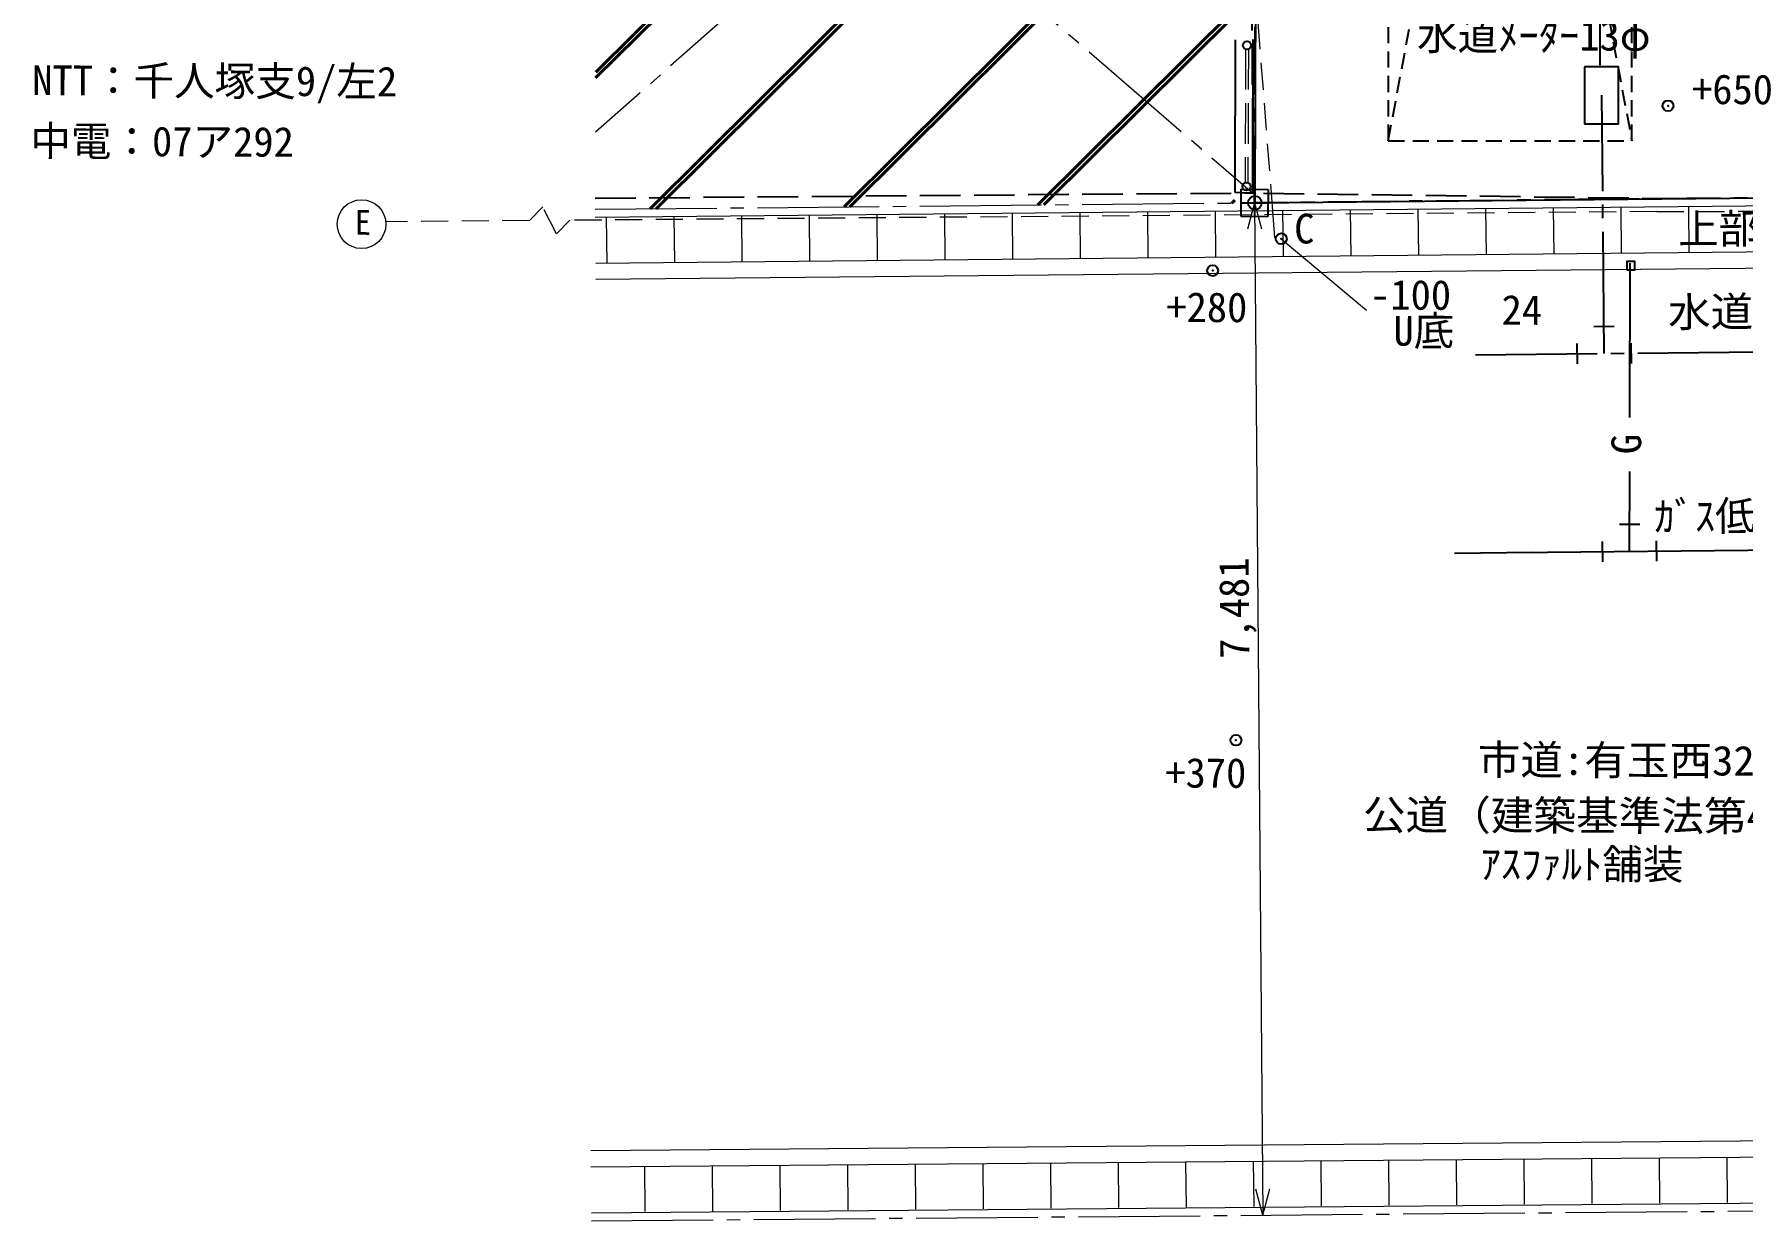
# Model space of a CAD drawing. Units: millimetres at full size, sheet at 1:150, with parts at 1:100. Extents: x -163003 to 39665, y -31756 to 660749.
# Drawn here: x -84161 to -65217, y -31756 to -18602 of the extents above; entities that cross this region are included whole.
import ezdxf
from ezdxf.enums import TextEntityAlignment as Align

# ---------------------------------------------------------------- set-up
doc = ezdxf.new("R2010")
doc.units = ezdxf.units.MM
doc.header["$LTSCALE"] = 150
doc.header["$PDMODE"] = 32
doc.header["$PDSIZE"] = 120
for name, pattern in [('CHAIN1', [8, 5, -1, 1, -1]), ('CHAIN2', [12, 9, -1, 1, -1]), ('DASHED1', [1.8, 1.2, -0.6]), ('DASHED2', [3, 2, -1]), ('DASHED3', [4, 3, -1])]:
    doc.linetypes.add(name, pattern=pattern)
for name, color, linetype, lineweight in [('1-2_建物', 6, 'Continuous', 25), ('2-0_補助線', 4, 'Continuous', 9), ('2-3', 7, 'DASHED1', 25), ('2-4', 134, 'Continuous', 25), ('7-7', 7, 'Continuous', 25), ('8-0', 4, 'Continuous', 9), ('8-2', 7, 'Continuous', 25), ('8-6', 4, 'Continuous', 9), ('8-8', 7, 'Continuous', 25), ('8-E', 3, 'Continuous', 40), ('9-0', 7, 'CHAIN2', 9), ('9-8', 4, 'Continuous', 9), ('B-0_補助線', 7, 'CHAIN2', 25)]:
    doc.layers.add(name, color=color, linetype=linetype, lineweight=lineweight)
doc.styles.add('ＭＳ ゴシック', font='')
doc.styles.get('ＭＳ ゴシック').set_extended_font_data('MS Gothic')

msp = doc.modelspace()

# ---------------------------------------------------------------- linework, layer by layer
at = {"layer": '1-2_建物'}
msp.add_lwpolyline([(-60383.5, 2057.3), (-70557.9, 2055), (-70626.7, -20471.1), (-51067.9, -20279.2)], dxfattribs=at)
msp.add_circle((-70626.7, -20471.1), 75, dxfattribs=at)
at = {"layer": '2-0_補助線', "color": 6, "linetype": 'CHAIN1', "lineweight": 25}
for p, q in [((-70631.8, -20471.1), (-70548.7, 2093.5)), ((-51067.9, -20279.2), (-70631.8, -20471.1))]:
    msp.add_line(p, q, dxfattribs=at)
at = {"layer": '2-3'}
for points in [[(-69147.3, -19782.8), (-67797.3, -12582.8), (-66447.3, -19782.8), (-66447.3, -12582.8)], [(-69147.3, -12582.8), (-69147.3, -19782.8), (-66447.3, -19782.8)]]:
    msp.add_lwpolyline(points, dxfattribs=at)
at = {"layer": '2-4'}
msp.add_line((-66800.1, -18946.2), (-66800.1, -18251.6), dxfattribs=at)
at = {"layer": '7-7', "color": 4, "lineweight": 9}
msp.add_line((-70334.4, -20869.3), (-69391, -21662.4), dxfattribs=at)
at = {"layer": '7-7', "color": 5}
for p in [(-66046.3, -19395.2), (-70334.4, -20869.3), (-71094.9, -21222.7), (-70836.8, -26428)]:
    msp.add_point(p, dxfattribs=at)
at = {"layer": '8-2'}
for p, q in [((-70781.3, -20320.6), (-70782.4, -20620.6)), ((-70781.3, -20320.6), (-70481.3, -20321.7)), ((-70631.3, -20321.1), (-70632.4, -20621.1)), ((-70481.3, -20321.7), (-70482.4, -20621.7)), ((-70782.4, -20620.6), (-70482.4, -20621.7)), ((-70781.8, -20470.6), (-70481.8, -20471.7))]:
    msp.add_line(p, q, dxfattribs=at)
at = {"layer": '8-6', "linetype": 'DASHED2'}
for p, q in [((-71537.3, -6356.5), (-70431.7, -20559.1)), ((-70431.7, -20559.1), (-70398.2, -20975.7)), ((-66169.4, -20568.8), (-51362.2, -20505.4)), ((-78670.8, -20668.1), (-80263.1, -20680.7))]:
    msp.add_line(p, q, dxfattribs=at)
at = {"layer": '8-6', "color": 7, "linetype": 'DASHED3', "lineweight": 25}
for p, q in [((-70641.8, -20360.4), (-70698.7, -13290.3)), ((-77940.9, -20419.2), (-70641.8, -20360.4)), ((-70531.5, -20364.5), (-66068.9, -20422.2))]:
    msp.add_line(p, q, dxfattribs=at)
at = {"layer": '8-6'}
for p, q in [((-42784.3, -20288), (-77940.5, -20632.8)), ((-77818.5, -20631.6), (-77813.5, -21141.6)), ((-77068.5, -20624.2), (-77063.5, -21134.2)), ((-76318.6, -20616.9), (-76313.6, -21126.9)), ((-75568.6, -20609.5), (-75563.6, -21119.5)), ((-74818.6, -20602.2), (-74813.6, -21112.1)), ((-74068.7, -20594.8), (-74063.7, -21104.8)), ((-73318.7, -20587.5), (-73313.7, -21097.4)), ((-72568.8, -20580.1), (-72563.8, -21090.1)), ((-71818.8, -20572.8), (-71813.8, -21082.7)), ((-71068.8, -20565.4), (-71063.8, -21075.4)), ((-70318.9, -20558), (-70313.9, -21068)), ((-69568.9, -20550.7), (-69563.9, -21060.7)), ((-68818.9, -20543.3), (-68813.9, -21053.3)), ((-68069, -20536), (-68064, -21046)), ((-67319, -20528.6), (-67314, -21038.6)), ((-66569, -20521.3), (-66564, -21031.2)), ((-65819.1, -20513.9), (-65814.1, -21023.9)), ((-42785.1, -20798), (-77935.5, -21142.8)), ((-42785.4, -20978), (-77933.7, -21322.8)), ((-77989.2, -30975.6), (-42803.6, -30678.9)), ((-77987.7, -31155.6), (-42804.3, -30858.9)), ((-67636.5, -31571.2), (-67640.7, -31068.3)), ((-66886.5, -31564.8), (-66890.8, -31062)), ((-66136.6, -31558.5), (-66140.8, -31055.7)), ((-65386.6, -31552.2), (-65390.8, -31049.4)), ((-77386.2, -31653.4), (-77390.4, -31150.5)), ((-76636.2, -31647), (-76640.4, -31144.2)), ((-75886.2, -31640.7), (-75890.4, -31137.9)), ((-75136.2, -31634.4), (-75140.5, -31131.6)), ((-74386.3, -31628.1), (-74390.5, -31125.2)), ((-73636.3, -31621.7), (-73640.5, -31118.9)), ((-72886.3, -31615.4), (-72890.6, -31112.6)), ((-72136.3, -31609.1), (-72140.6, -31106.3)), ((-71386.4, -31602.8), (-71390.6, -31099.9)), ((-70636.4, -31596.4), (-70640.6, -31093.6)), ((-69886.4, -31590.1), (-69890.7, -31087.3)), ((-69136.5, -31583.8), (-69140.7, -31081)), ((-68386.5, -31577.5), (-68390.7, -31074.7)), ((-77983.4, -31665.5), (-42806, -31369))]:
    msp.add_line(p, q, dxfattribs=at)
at = {"layer": '8-6', "linetype": 'DASHED2'}
msp.add_lwpolyline([(-66169.4, -20568.8), (-78220.8, -20664.5), (-78369.6, -20815.7), (-78522, -20516.9), (-78670.8, -20668.1)], dxfattribs=at)
at = {"layer": '8-8', "color": 4, "linetype": 'CHAIN2', "lineweight": 9}
for p, q in [((-70698.7, -13290.3), (-77938.2, -19689.2)), ((-77917.6, -14094.7), (-70653.5, -20360.5))]:
    msp.add_line(p, q, dxfattribs=at)
at = {"layer": '8-8'}
for p, q in [((-70843.7, -18664.2), (-70849.9, -20353.3)), ((-70648.7, -18662.6), (-70654.9, -20344.1)), ((-70647.6, -18659.4), (-70648.7, -18668.7)), ((-70653.4, -20224.5), (-70654.5, -20233.9)), ((-70849.9, -20353.3), (-70654.1, -20363.9)), ((-66469.7, -22849.7), (-66467.1, -21140.5)), ((-66471.9, -24334.2), (-66470.6, -23449.7)), ((-66584, -24034.1), (-66359, -24034.4)), ((-66770.8, -24449.7), (-66773, -24224.7)), ((-66170.8, -24443.8), (-66173, -24218.8)), ((-68413.5, -24353.3), (-67547.5, -24344.8)), ((-67753.9, -24346.8), (-61845.3, -24288.9))]:
    msp.add_line(p, q, dxfattribs=at)
at = {"layer": '8-8', "color": 4, "linetype": 'DASHED3', "lineweight": 9}
for p, q in [((-70729.1, -18765.5), (-70734.5, -20246.8)), ((-70699.1, -18765.6), (-70704.5, -20246.9))]:
    msp.add_line(p, q, dxfattribs=at)
at = {"layer": '8-8'}
for points in [[(-66971, -18964.8), (-66970.7, -19594.8), (-66595.7, -19594.6), (-66596, -18964.6)], [(-66504.2, -21212.4), (-66414.2, -21212.7), (-66413.9, -21122.7), (-66503.8, -21122.4)]]:
    msp.add_lwpolyline(points, close=True, dxfattribs=at)
for centre in [(-70713.9, -18725.3), (-70719.7, -20290.4)]:
    msp.add_circle(centre, 45, dxfattribs=at)
at = {"layer": '8-8', "color": 2, "lineweight": 9}
msp.add_circle((-80531.7, -20707.7), 270, dxfattribs=at)
at = {"layer": '8-E'}
for p, q in [((-77936, -19087), (-71724.4, -12914.3)), ((-77935.8, -19023.3), (-71788.5, -12914.5)), ((-77330.8, -20536.8), (-70826.8, -14073.6)), ((-77266.3, -20536.2), (-70827.1, -14137.2)), ((-75181.6, -20515.7), (-70834.6, -16196)), ((-75117.1, -20515.1), (-70834.9, -16259.7)), ((-73032.3, -20494.6), (-70842.5, -18318.5)), ((-72967.9, -20494), (-70842.7, -18382.1)), ((-70883.1, -20473.6), (-70850.3, -20440.9))]:
    msp.add_line(p, q, dxfattribs=at)
at = {"layer": '9-0', "color": 2}
for p, q in [((-77941.3, -20542.8), (-70631.8, -20471.1)), ((-77982.6, -31755.5), (-42806.3, -31459))]:
    msp.add_line(p, q, dxfattribs=at)
at = {"layer": '9-8'}
for p, q in [((-70631.8, -20471.1), (-70707, -20761.5)), ((-70631.8, -20471.1), (-70537.2, -31692.8)), ((-70631.8, -20471.1), (-70551.7, -20760.2)), ((-70537.2, -31692.8), (-70617.3, -31403.7)), ((-70537.2, -31692.8), (-70462, -31402.4))]:
    msp.add_line(p, q, dxfattribs=at)
at = {"layer": 'B-0_補助線'}
for p, q in [((-66752.7, -22141.2), (-66780.7, -19277.9)), ((-66868.1, -21842.3), (-66643.1, -21840.1)), ((-68180.7, -22155.2), (-61795.5, -22092.6)), ((-67051.5, -22256.7), (-67053.7, -22031.7)), ((-66451.6, -22250.8), (-66453.8, -22025.8))]:
    msp.add_line(p, q, dxfattribs=at)

# ---------------------------------------------------------------- texts
at = {"layer": '7-7', "style": 'ＭＳ ゴシック'}
for s, p in [('+650', (-65780.7, -19474.5)), ('-100', (-69349.9, -21753)), ('+280', (-71609.2, -21889.7)), ('U底', (-69091.4, -22153.3)), ('+370', (-71620.4, -27051.7))]:
    msp.add_text(s, height=329.9, rotation=359.789, dxfattribs=at).set_placement(p, align=Align.BOTTOM_LEFT)
at = {"layer": '8-0', "color": 7, "style": 'ＭＳ ゴシック'}
msp.add_text('上部電線BM+6.2～6.5ｍ', height=329.9, rotation=0.455, dxfattribs=at).set_placement((-65933.4, -21025.5), align=Align.BOTTOM_LEFT)
at = {"layer": '8-2', "style": 'ＭＳ ゴシック'}
msp.add_text('C', height=329.9, rotation=359.789, dxfattribs=at).set_placement((-70192.1, -21020.4), align=Align.BOTTOM_LEFT)
at = {"layer": '8-8', "style": 'ＭＳ ゴシック'}
for s, rotation, p in [('水道ﾒｰﾀｰ13φ', 359.789, (-68830.5, -18874.9)), ('24', 359.789, (-67892.1, -21921.2)), ('G', 89.914, (-66245.3, -23258.8)), ('ｶﾞｽ低圧本管50φ', 0.562, (-66196.7, -24213.8)), ('ｱｽﾌｧﾙﾄ舗装', 359.789, (-68125.8, -28061.1))]:
    msp.add_text(s, height=329.9, rotation=rotation, dxfattribs=at).set_placement(p, align=Align.BOTTOM_LEFT)
for s, height, rotation, width, p in [('E', 274.9, 359.789, 0.95, (-80605.5, -20908)), ('水道本管50φ', 329.9, 0.562, 1.05, (-66044.2, -21948.2)), ('市道:有玉西32号線', 329.9, 359.789, 1.05, (-68156.3, -26908.2)), ('公道（建築基準法第42条1項1号）', 329.9, 359.789, 1.05, (-69428.9, -27518.3))]:
    msp.add_text(s, height=height, rotation=rotation, dxfattribs=dict(at, width=width)).set_placement(p, align=Align.BOTTOM_LEFT)
at = {"layer": '9-8', "color": 7, "style": 'ＭＳ ゴシック'}
msp.add_text('7,481', height=329.9, rotation=90.483, dxfattribs=at).set_placement((-70589.2, -25523.2), align=Align.BOTTOM_LEFT)
at = {"layer": 'B-0_補助線', "style": 'ＭＳ ゴシック'}
for s, p in [('NTT：千人塚支9/左2', (-84183.9, -19375.9)), ('中電：07ア292', (-84205.3, -20049.1))]:
    msp.add_text(s, height=329.9, rotation=359.789, dxfattribs=at).set_placement(p, align=Align.BOTTOM_LEFT)

doc.saveas('drawing.dxf')
